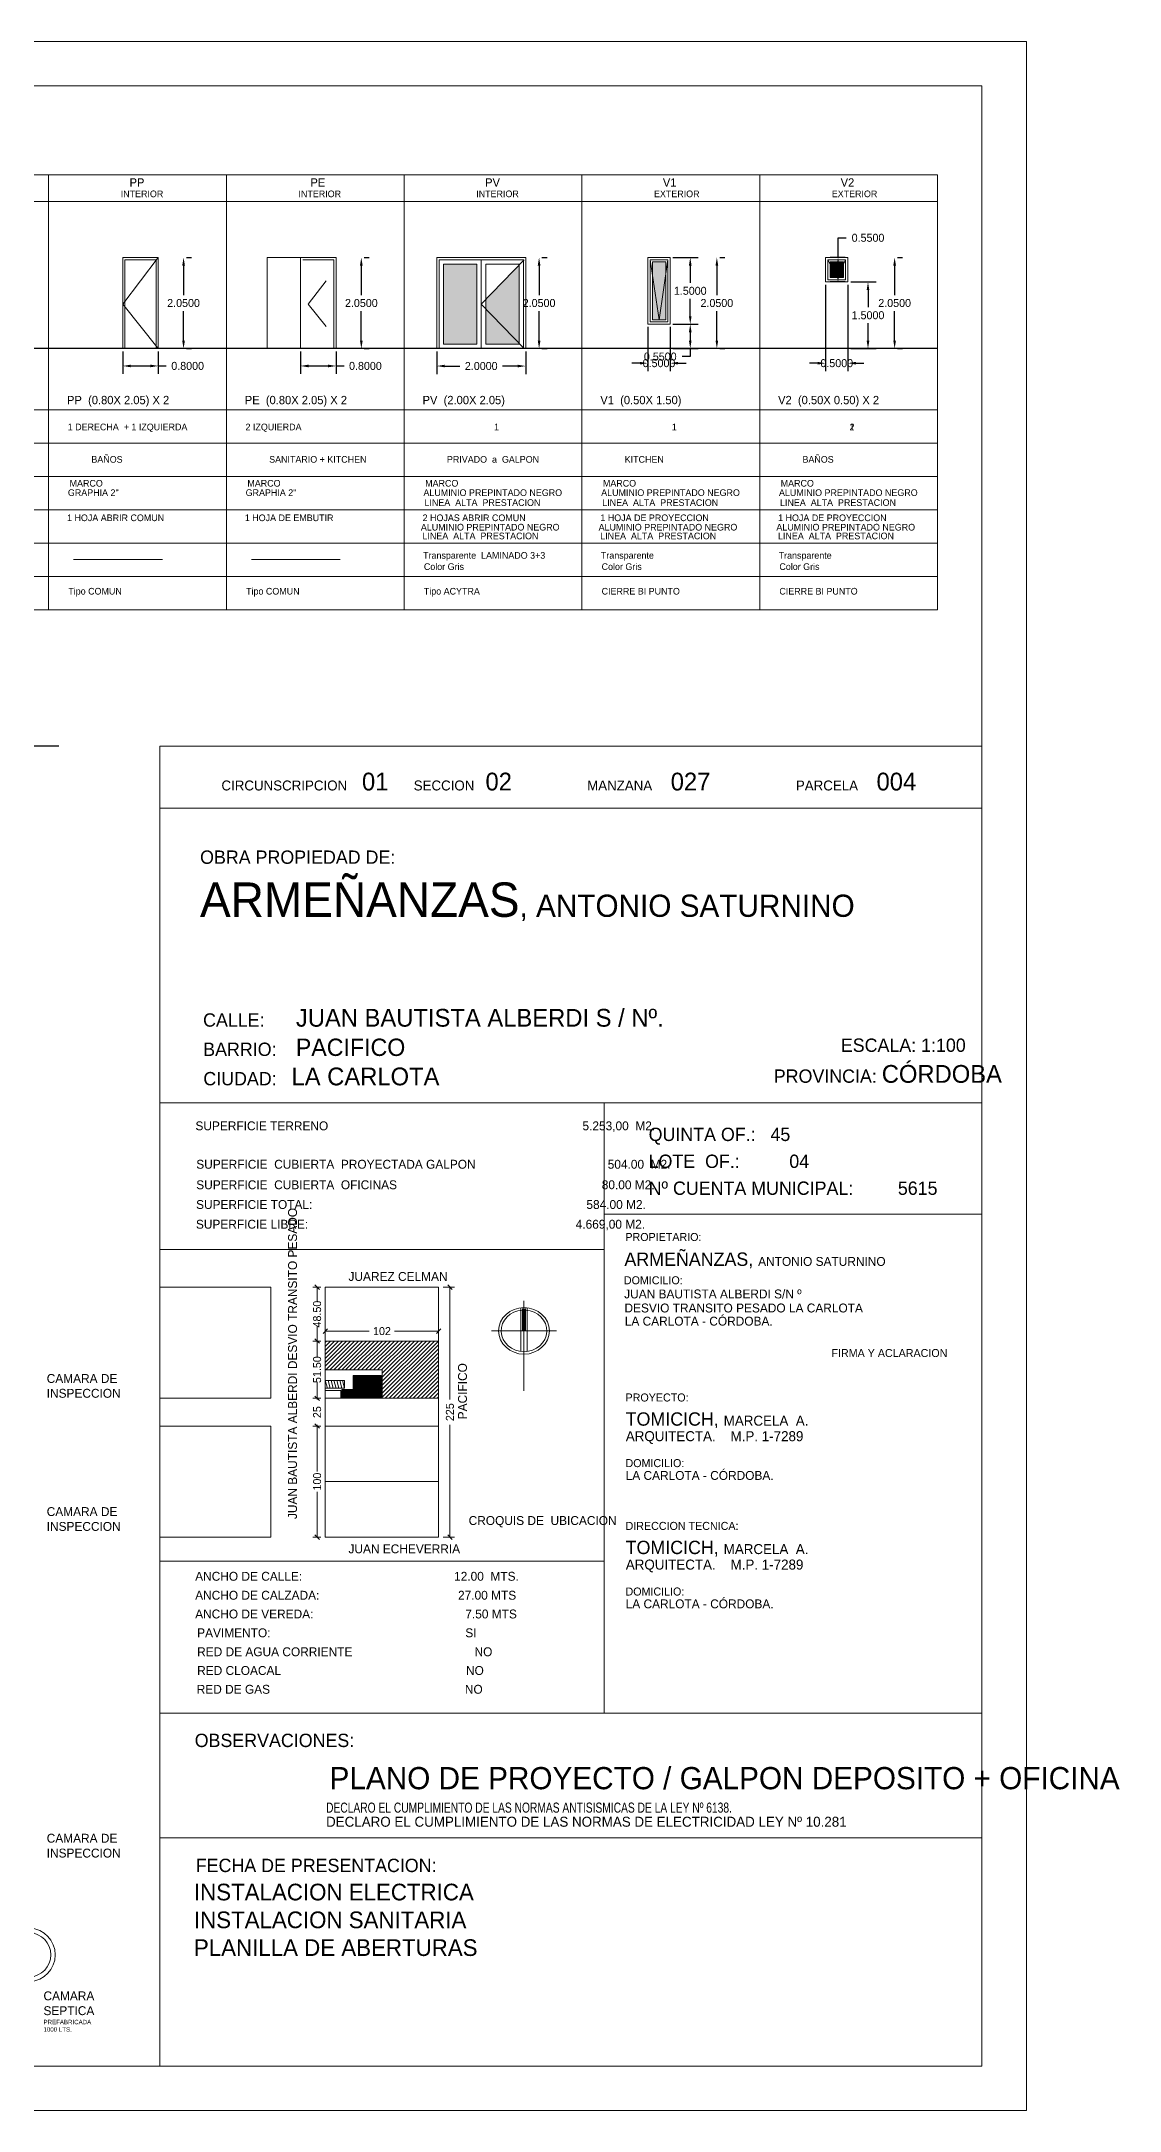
# Model space of a CAD drawing. Header units: millimetres. Extents: x 1972 to 5740, y 370 to 952.
# Drawn here: x 2741.53 to 2765.79, y 637.41 to 683.97 of the extents above; entities that cross this region are included whole.
import ezdxf

# ---------------------------------------------------------------- set-up
doc = ezdxf.new("R2010")
doc.units = ezdxf.units.MM
doc.header["$LTSCALE"] = 15
doc.linetypes.add('ACAD_ISO02W100', pattern=[15, 12, -3])
for name, color, linetype, lineweight in [('COTAS', 5, 'Continuous', 20), ('MUROS', 1, 'Continuous', 30), ('SOMBRAS', 95, 'Continuous', 18)]:
    doc.layers.add(name, color=color, linetype=linetype, lineweight=lineweight)
doc.dimstyles.get("Standard").update_dxf_attribs({"dimtxt": 0.18, "dimasz": 0.18, "dimexe": 0.18, "dimexo": 0.0625, "dimgap": 0.09, "dimtad": 0, "dimtih": 1, "dimtoh": 1, "dimdec": 4, "dimzin": 0, "dimdsep": 46, "dimtxsty": 'Standard', "dimcen": 0.09, "dimadec": 0, "dimazin": 0, "dimtfac": 1, "dimtdec": 4, "dimtofl": 0, "dimtmove": 0, "dimatfit": 3, "dimfxl": 1, "dimtolj": 1, "dimtzin": 0, "dimarcsym": 0})

# ---------------------------------------------------------------- blocks, each defined once
blk = doc.blocks.new('*D158')
at = {"layer": 'Defpoints', "color": 0, "linetype": 'Continuous', "transparency": 16777216}
for p in [(2750.428, 677.053), (2752.428, 677.053), (2752.428, 676.661)]:
    blk.add_point(p, dxfattribs=at)
at = {"layer": 'SOMBRAS', "color": 0, "linetype": 'Continuous', "lineweight": -2, "transparency": 16777216}
for p, q in [((2750.428, 676.99), (2750.428, 676.481)), ((2752.428, 676.99), (2752.428, 676.481)), ((2750.608, 676.661), (2750.948, 676.661)), ((2752.248, 676.661), (2751.908, 676.661))]:
    blk.add_line(p, q, dxfattribs=at)
at = {"layer": 'SOMBRAS', "color": 0, "linetype": 'Continuous', "transparency": 16777216}
for points in [[(2750.608, 676.691), (2750.608, 676.631), (2750.428, 676.661)], [(2752.248, 676.691), (2752.248, 676.631), (2752.428, 676.661)]]:
    blk.add_solid(points, dxfattribs=at)
at = {"layer": 'SOMBRAS', "color": 0, "linetype": 'Continuous', "transparency": 16777216, "insert": (2751.428, 676.661), "char_height": 0.18, "attachment_point": 5}
blk.add_mtext('\\A1;2.0000', dxfattribs=at)
blk = doc.blocks.new('*D115')
at = {"layer": 'Defpoints', "color": 0, "linetype": 'Continuous', "transparency": 16777216}
for p in [(2752.73, 679.103), (2752.73, 677.053), (2752.73, 677.053)]:
    blk.add_point(p, dxfattribs=at)
at = {"layer": 'SOMBRAS', "color": 0, "linetype": 'Continuous', "lineweight": -2, "transparency": 16777216}
for p, q in [((2752.73, 678.923), (2752.73, 678.258)), ((2752.793, 679.103), (2752.91, 679.103)), ((2752.73, 677.233), (2752.73, 677.898)), ((2752.793, 677.053), (2752.91, 677.053))]:
    blk.add_line(p, q, dxfattribs=at)
at = {"layer": 'SOMBRAS', "color": 0, "linetype": 'Continuous', "transparency": 16777216}
for points in [[(2752.7, 678.923), (2752.76, 678.923), (2752.73, 679.103)], [(2752.7, 677.233), (2752.76, 677.233), (2752.73, 677.053)]]:
    blk.add_solid(points, dxfattribs=at)
at = {"layer": 'SOMBRAS', "color": 0, "linetype": 'Continuous', "transparency": 16777216, "insert": (2752.73, 678.078), "char_height": 0.18, "attachment_point": 5}
blk.add_mtext('\\A1;2.0500', dxfattribs=at)
blk = doc.blocks.new('*D118')
at = {"layer": 'Defpoints', "color": 0, "linetype": 'Continuous', "transparency": 16777216}
for p in [(2743.362, 677.053), (2744.162, 677.053), (2744.162, 676.663)]:
    blk.add_point(p, dxfattribs=at)
at = {"layer": 'SOMBRAS', "color": 0, "linetype": 'Continuous', "lineweight": -2, "transparency": 16777216}
for p, q in [((2743.362, 676.99), (2743.362, 676.483)), ((2744.162, 676.99), (2744.162, 676.483)), ((2743.542, 676.663), (2743.982, 676.663)), ((2744.162, 676.663), (2744.342, 676.663))]:
    blk.add_line(p, q, dxfattribs=at)
at = {"layer": 'SOMBRAS', "color": 0, "linetype": 'Continuous', "transparency": 16777216}
for points in [[(2743.542, 676.693), (2743.542, 676.633), (2743.362, 676.663)], [(2743.982, 676.693), (2743.982, 676.633), (2744.162, 676.663)]]:
    blk.add_solid(points, dxfattribs=at)
at = {"layer": 'SOMBRAS', "color": 0, "linetype": 'Continuous', "transparency": 16777216, "insert": (2744.822, 676.663), "char_height": 0.18, "attachment_point": 5}
blk.add_mtext('\\A1;0.8000', dxfattribs=at)
blk = doc.blocks.new('*D119')
at = {"layer": 'Defpoints', "color": 0, "linetype": 'Continuous', "transparency": 16777216}
for p in [(2744.73, 679.103), (2744.73, 677.053), (2744.73, 677.053)]:
    blk.add_point(p, dxfattribs=at)
at = {"layer": 'SOMBRAS', "color": 0, "linetype": 'Continuous', "lineweight": -2, "transparency": 16777216}
for p, q in [((2744.73, 678.923), (2744.73, 678.258)), ((2744.793, 679.103), (2744.91, 679.103)), ((2744.73, 677.233), (2744.73, 677.898)), ((2744.793, 677.053), (2744.91, 677.053))]:
    blk.add_line(p, q, dxfattribs=at)
at = {"layer": 'SOMBRAS', "color": 0, "linetype": 'Continuous', "transparency": 16777216}
for points in [[(2744.7, 678.923), (2744.76, 678.923), (2744.73, 679.103)], [(2744.7, 677.233), (2744.76, 677.233), (2744.73, 677.053)]]:
    blk.add_solid(points, dxfattribs=at)
at = {"layer": 'SOMBRAS', "color": 0, "linetype": 'Continuous', "transparency": 16777216, "insert": (2744.73, 678.078), "char_height": 0.18, "attachment_point": 5}
blk.add_mtext('\\A1;2.0500', dxfattribs=at)
blk = doc.blocks.new('*D162')
at = {"layer": 'Defpoints', "color": 0, "linetype": 'Continuous', "transparency": 16777216}
for p in [(2747.362, 677.053), (2748.162, 677.053), (2748.162, 676.663)]:
    blk.add_point(p, dxfattribs=at)
at = {"layer": 'SOMBRAS', "color": 0, "linetype": 'Continuous', "lineweight": -2, "transparency": 16777216}
for p, q in [((2747.362, 676.99), (2747.362, 676.483)), ((2748.162, 676.99), (2748.162, 676.483)), ((2747.542, 676.663), (2747.982, 676.663)), ((2748.162, 676.663), (2748.342, 676.663))]:
    blk.add_line(p, q, dxfattribs=at)
at = {"layer": 'SOMBRAS', "color": 0, "linetype": 'Continuous', "transparency": 16777216}
for points in [[(2747.542, 676.693), (2747.542, 676.633), (2747.362, 676.663)], [(2747.982, 676.693), (2747.982, 676.633), (2748.162, 676.663)]]:
    blk.add_solid(points, dxfattribs=at)
at = {"layer": 'SOMBRAS', "color": 0, "linetype": 'Continuous', "transparency": 16777216, "insert": (2748.822, 676.663), "char_height": 0.18, "attachment_point": 5}
blk.add_mtext('\\A1;0.8000', dxfattribs=at)
blk = doc.blocks.new('*D163')
at = {"layer": 'Defpoints', "color": 0, "linetype": 'Continuous', "transparency": 16777216}
for p in [(2748.73, 679.103), (2748.73, 677.053), (2748.73, 677.053)]:
    blk.add_point(p, dxfattribs=at)
at = {"layer": 'SOMBRAS', "color": 0, "linetype": 'Continuous', "lineweight": -2, "transparency": 16777216}
for p, q in [((2748.73, 678.923), (2748.73, 678.258)), ((2748.793, 679.103), (2748.91, 679.103)), ((2748.73, 677.233), (2748.73, 677.898)), ((2748.793, 677.053), (2748.91, 677.053))]:
    blk.add_line(p, q, dxfattribs=at)
at = {"layer": 'SOMBRAS', "color": 0, "linetype": 'Continuous', "transparency": 16777216}
for points in [[(2748.7, 678.923), (2748.76, 678.923), (2748.73, 679.103)], [(2748.7, 677.233), (2748.76, 677.233), (2748.73, 677.053)]]:
    blk.add_solid(points, dxfattribs=at)
at = {"layer": 'SOMBRAS', "color": 0, "linetype": 'Continuous', "transparency": 16777216, "insert": (2748.73, 678.078), "char_height": 0.18, "attachment_point": 5}
blk.add_mtext('\\A1;2.0500', dxfattribs=at)
blk = doc.blocks.new('*D164')
at = {"layer": 'Defpoints', "color": 0, "linetype": 'Continuous', "transparency": 16777216}
for p in [(2755.178, 677.603), (2755.678, 677.603), (2755.678, 676.725)]:
    blk.add_point(p, dxfattribs=at)
at = {"layer": 'SOMBRAS', "color": 0, "linetype": 'Continuous', "lineweight": -2, "transparency": 16777216}
for p, q in [((2755.178, 677.54), (2755.178, 676.545)), ((2755.678, 677.54), (2755.678, 676.545)), ((2754.998, 676.725), (2754.818, 676.725)), ((2755.858, 676.725), (2756.038, 676.725))]:
    blk.add_line(p, q, dxfattribs=at)
at = {"layer": 'SOMBRAS', "color": 0, "linetype": 'Continuous', "transparency": 16777216}
for points in [[(2754.998, 676.755), (2754.998, 676.695), (2755.178, 676.725)], [(2755.858, 676.755), (2755.858, 676.695), (2755.678, 676.725)]]:
    blk.add_solid(points, dxfattribs=at)
at = {"layer": 'SOMBRAS', "color": 0, "linetype": 'Continuous', "transparency": 16777216, "insert": (2755.428, 676.725), "char_height": 0.18, "attachment_point": 5}
blk.add_mtext('\\A1;0.5000', dxfattribs=at)
blk = doc.blocks.new('*D165')
at = {"layer": 'Defpoints', "color": 0, "linetype": 'Continuous', "transparency": 16777216}
for p in [(2756.73, 679.103), (2756.73, 677.053), (2756.73, 677.053)]:
    blk.add_point(p, dxfattribs=at)
at = {"layer": 'SOMBRAS', "color": 0, "linetype": 'Continuous', "lineweight": -2, "transparency": 16777216}
for p, q in [((2756.73, 678.923), (2756.73, 678.258)), ((2756.793, 679.103), (2756.91, 679.103)), ((2756.73, 677.233), (2756.73, 677.898)), ((2756.793, 677.053), (2756.91, 677.053))]:
    blk.add_line(p, q, dxfattribs=at)
at = {"layer": 'SOMBRAS', "color": 0, "linetype": 'Continuous', "transparency": 16777216}
for points in [[(2756.7, 678.923), (2756.76, 678.923), (2756.73, 679.103)], [(2756.7, 677.233), (2756.76, 677.233), (2756.73, 677.053)]]:
    blk.add_solid(points, dxfattribs=at)
at = {"layer": 'SOMBRAS', "color": 0, "linetype": 'Continuous', "transparency": 16777216, "insert": (2756.73, 678.078), "char_height": 0.18, "attachment_point": 5}
blk.add_mtext('\\A1;2.0500', dxfattribs=at)
blk = doc.blocks.new('*D166')
at = {"layer": 'Defpoints', "color": 0, "linetype": 'Continuous', "transparency": 16777216}
for p in [(2755.678, 679.103), (2755.678, 677.603), (2756.131, 677.603)]:
    blk.add_point(p, dxfattribs=at)
at = {"layer": 'SOMBRAS', "color": 0, "linetype": 'Continuous', "lineweight": -2, "transparency": 16777216}
for p, q in [((2755.741, 679.103), (2756.311, 679.103)), ((2756.131, 678.923), (2756.131, 678.533)), ((2756.131, 677.783), (2756.131, 678.173)), ((2755.741, 677.603), (2756.311, 677.603))]:
    blk.add_line(p, q, dxfattribs=at)
at = {"layer": 'SOMBRAS', "color": 0, "linetype": 'Continuous', "transparency": 16777216}
for points in [[(2756.101, 678.923), (2756.161, 678.923), (2756.131, 679.103)], [(2756.101, 677.783), (2756.161, 677.783), (2756.131, 677.603)]]:
    blk.add_solid(points, dxfattribs=at)
at = {"layer": 'SOMBRAS', "color": 0, "linetype": 'Continuous', "transparency": 16777216, "insert": (2756.131, 678.353), "char_height": 0.18, "attachment_point": 5}
blk.add_mtext('\\A1;1.5000', dxfattribs=at)
blk = doc.blocks.new('*D167')
at = {"layer": 'Defpoints', "color": 0, "linetype": 'Continuous', "transparency": 16777216}
for p in [(2755.678, 677.603), (2755.678, 677.053), (2756.131, 677.053)]:
    blk.add_point(p, dxfattribs=at)
at = {"layer": 'SOMBRAS', "color": 0, "linetype": 'Continuous', "lineweight": -2, "transparency": 16777216}
for p, q in [((2755.741, 677.603), (2756.311, 677.603)), ((2756.131, 677.423), (2756.131, 677.233)), ((2755.741, 677.053), (2756.311, 677.053)), ((2756.131, 677.053), (2756.131, 676.873)), ((2756.131, 676.873), (2755.951, 676.873))]:
    blk.add_line(p, q, dxfattribs=at)
at = {"layer": 'SOMBRAS', "color": 0, "linetype": 'Continuous', "transparency": 16777216}
for points in [[(2756.101, 677.423), (2756.161, 677.423), (2756.131, 677.603)], [(2756.101, 677.233), (2756.161, 677.233), (2756.131, 677.053)]]:
    blk.add_solid(points, dxfattribs=at)
at = {"layer": 'SOMBRAS', "color": 0, "linetype": 'Continuous', "transparency": 16777216, "insert": (2755.456, 676.873), "char_height": 0.18, "attachment_point": 5}
blk.add_mtext('\\A1;0.5500', dxfattribs=at)
blk = doc.blocks.new('*D168')
at = {"layer": 'Defpoints', "color": 0, "linetype": 'Continuous', "transparency": 16777216}
for p in [(2759.178, 678.553), (2759.678, 678.553), (2759.678, 676.725)]:
    blk.add_point(p, dxfattribs=at)
at = {"layer": 'SOMBRAS', "color": 0, "linetype": 'Continuous', "lineweight": -2, "transparency": 16777216}
for p, q in [((2759.178, 678.49), (2759.178, 676.545)), ((2759.678, 678.49), (2759.678, 676.545)), ((2758.998, 676.725), (2758.818, 676.725)), ((2759.858, 676.725), (2760.038, 676.725))]:
    blk.add_line(p, q, dxfattribs=at)
at = {"layer": 'SOMBRAS', "color": 0, "linetype": 'Continuous', "transparency": 16777216}
for points in [[(2758.998, 676.755), (2758.998, 676.695), (2759.178, 676.725)], [(2759.858, 676.755), (2759.858, 676.695), (2759.678, 676.725)]]:
    blk.add_solid(points, dxfattribs=at)
at = {"layer": 'SOMBRAS', "color": 0, "linetype": 'Continuous', "transparency": 16777216, "insert": (2759.428, 676.725), "char_height": 0.18, "attachment_point": 5}
blk.add_mtext('\\A1;0.5000', dxfattribs=at)
blk = doc.blocks.new('*D169')
at = {"layer": 'Defpoints', "color": 0, "linetype": 'Continuous', "transparency": 16777216}
for p in [(2760.73, 679.103), (2760.73, 677.053), (2760.73, 677.053)]:
    blk.add_point(p, dxfattribs=at)
at = {"layer": 'SOMBRAS', "color": 0, "linetype": 'Continuous', "lineweight": -2, "transparency": 16777216}
for p, q in [((2760.73, 678.923), (2760.73, 678.258)), ((2760.793, 679.103), (2760.91, 679.103)), ((2760.73, 677.233), (2760.73, 677.898)), ((2760.793, 677.053), (2760.91, 677.053))]:
    blk.add_line(p, q, dxfattribs=at)
at = {"layer": 'SOMBRAS', "color": 0, "linetype": 'Continuous', "transparency": 16777216}
for points in [[(2760.7, 678.923), (2760.76, 678.923), (2760.73, 679.103)], [(2760.7, 677.233), (2760.76, 677.233), (2760.73, 677.053)]]:
    blk.add_solid(points, dxfattribs=at)
at = {"layer": 'SOMBRAS', "color": 0, "linetype": 'Continuous', "transparency": 16777216, "insert": (2760.73, 678.078), "char_height": 0.18, "attachment_point": 5}
blk.add_mtext('\\A1;2.0500', dxfattribs=at)
blk = doc.blocks.new('*D170')
at = {"layer": 'Defpoints', "color": 0, "linetype": 'Continuous', "transparency": 16777216}
for p in [(2759.678, 679.103), (2759.456, 678.553), (2759.678, 678.553)]:
    blk.add_point(p, dxfattribs=at)
at = {"layer": 'SOMBRAS', "color": 0, "linetype": 'Continuous', "lineweight": -2, "transparency": 16777216}
for p, q in [((2759.456, 679.103), (2759.456, 679.546)), ((2759.456, 679.546), (2759.636, 679.546)), ((2759.616, 679.103), (2759.276, 679.103)), ((2759.456, 678.733), (2759.456, 678.923)), ((2759.616, 678.553), (2759.276, 678.553))]:
    blk.add_line(p, q, dxfattribs=at)
at = {"layer": 'SOMBRAS', "color": 0, "linetype": 'Continuous', "transparency": 16777216}
for points in [[(2759.426, 678.923), (2759.486, 678.923), (2759.456, 679.103)], [(2759.426, 678.733), (2759.486, 678.733), (2759.456, 678.553)]]:
    blk.add_solid(points, dxfattribs=at)
at = {"layer": 'SOMBRAS', "color": 0, "linetype": 'Continuous', "transparency": 16777216, "insert": (2760.131, 679.546), "char_height": 0.18, "attachment_point": 5}
blk.add_mtext('\\A1;0.5500', dxfattribs=at)
blk = doc.blocks.new('*D171')
at = {"layer": 'Defpoints', "color": 0, "linetype": 'Continuous', "transparency": 16777216}
for p in [(2759.678, 678.553), (2759.678, 677.053), (2760.131, 677.053)]:
    blk.add_point(p, dxfattribs=at)
at = {"layer": 'SOMBRAS', "color": 0, "linetype": 'Continuous', "lineweight": -2, "transparency": 16777216}
for p, q in [((2759.741, 678.553), (2760.311, 678.553)), ((2760.131, 678.373), (2760.131, 677.983)), ((2760.131, 677.233), (2760.131, 677.623)), ((2759.741, 677.053), (2760.311, 677.053))]:
    blk.add_line(p, q, dxfattribs=at)
at = {"layer": 'SOMBRAS', "color": 0, "linetype": 'Continuous', "transparency": 16777216}
for points in [[(2760.101, 678.373), (2760.161, 678.373), (2760.131, 678.553)], [(2760.101, 677.233), (2760.161, 677.233), (2760.131, 677.053)]]:
    blk.add_solid(points, dxfattribs=at)
at = {"layer": 'SOMBRAS', "color": 0, "linetype": 'Continuous', "transparency": 16777216, "insert": (2760.131, 677.803), "char_height": 0.18, "attachment_point": 5}
blk.add_mtext('\\A1;1.5000', dxfattribs=at)
blk = doc.blocks.new('NORTE3')
for p, q in [((-0.111, 0.904), (-0.111, -0.807)), ((-0.058, 0.872), (-0.058, 0)), ((0, 1.174), (0, -2.344)), ((0.058, 0.872), (0.058, 0)), ((0.111, 0.904), (0.111, -0.807)), ((-1.166, 0), (1.166, 0))]:
    blk.add_line(p, q)
at = {"const_width": 0.0778}
blk.add_lwpolyline([(-0.911, 0, 1), (0.911, 0, 1)], format="xyb", close=True, dxfattribs=at)
blk.add_arc((0, 0), 0.815, 94.06081, 85.93919)
blk.add_solid([(-0.058, 0), (0.058, 0), (-0.058, 0.872), (0.058, 0.872)])
blk = doc.blocks.new('_OBLIQUE')
at = {"color": 0, "linetype": 'ByBlock', "ltscale": 0.05}
blk.add_line((-0.5, -0.5), (0.5, 0.5), dxfattribs=at)

msp = doc.modelspace()

# ---------------------------------------------------------------- hatches: boundary and pattern name
at = {"layer": 'SOMBRAS', "linetype": 'Continuous', "ltscale": 0.001}
h = msp.add_hatch(color=256, dxfattribs=at)
h.set_gradient(color1=(122, 128, 133), one_color=1, tint=1, name='HEMISPHERICAL')
h.paths.add_polyline_path([(2751.328, 678.95273), (2750.578, 678.95273), (2750.578, 677.15273), (2751.328, 677.15273)])
h.paths.add_polyline_path([(2751.528, 677.94906), (2751.528, 677.15273), (2752.278, 677.15273), (2752.278, 677.1716)])
h.paths.add_polyline_path([(2752.278, 678.93378), (2751.528, 678.15638), (2751.528, 677.94906), (2752.278, 677.1716)])
h = msp.add_hatch(color=256, dxfattribs=at)
h.set_gradient(color1=(122, 128, 133), one_color=1, tint=1, name='HEMISPHERICAL')
h.paths.add_polyline_path([(2755.428, 677.70273), (2755.578, 678.71523), (2755.578, 679.00273), (2755.428, 679.00273), (2755.278, 679.00273), (2755.278, 678.71523)])
h.paths.add_polyline_path([(2755.278, 678.71523), (2755.278, 677.70273), (2755.428, 677.70273)])
h.paths.add_polyline_path([(2755.428, 677.70273), (2755.578, 677.70273), (2755.578, 678.71523)])
h = msp.add_hatch(color=256, dxfattribs=at)
h.set_gradient(color1=(122, 128, 133), one_color=1, tint=1, name='HEMISPHERICAL')
h.paths.add_polyline_path([(2759.428, 678.65273), (2759.578, 678.95273), (2759.578, 679.00273), (2759.428, 679.00273), (2759.278, 679.00273), (2759.278, 678.95273)])
h.paths.add_polyline_path([(2759.278, 678.95273), (2759.278, 678.65273), (2759.428, 678.65273)])
h.paths.add_polyline_path([(2759.428, 678.65273), (2759.578, 678.65273), (2759.578, 678.95273)])
h = msp.add_hatch(dxfattribs=at)
h.set_pattern_fill('LINE', color=256, scale=0.02, angle=45, style=0)
h.set_pattern_definition([(45, (2747.919595, 653.43828), (-0.0449013, 0.0449013), [])])
h.paths.add_polyline_path([(2750.46959, 654.72578), (2747.91959, 654.72578), (2747.91959, 654.07578), (2749.19959, 654.07578), (2749.19959, 653.43828), (2750.46959, 653.43828)])
h = msp.add_hatch(dxfattribs=at)
h.set_pattern_fill('LINE', color=256, scale=0.0025, angle=-90, style=0)
h.set_pattern_definition([(270, (2748.297095, 653.635781), (0.0079375, 0), [])])
h.paths.add_polyline_path([(2748.29709, 653.63578), (2748.29709, 653.45078), (2748.54459, 653.45078), (2748.54459, 653.63578)])
h = msp.add_hatch(dxfattribs=at)
h.set_pattern_fill('LINE,_O', color=256, scale=0.0025, angle=-90)
h.set_pattern_definition([(270, (2748.547095, 653.950781), (0.0079375, 0), [])])
edge = h.paths.add_edge_path()
edge.add_arc((2748.60959, 653.70078), 0.0075, 270, 630)
edge = h.paths.add_edge_path()
edge.add_arc((2748.60959, 653.70078), 0.00875, 270, 630)
edge = h.paths.add_edge_path()
edge.add_arc((2749.10959, 653.70078), 0.00875, 16.60155, 163.39845)
edge.add_line((2749.10121, 653.70328), (2748.86798, 653.70328))
edge.add_arc((2748.85959, 653.70078), 0.00875, 16.60155, 163.39845)
edge.add_line((2748.85121, 653.70328), (2748.61667, 653.70328))
edge.add_arc((2748.60959, 653.70078), 0.0075, 19.471221, 160.528779)
edge.add_line((2748.60252, 653.70328), (2748.54709, 653.70328))
edge.add_line((2748.54709, 653.70328), (2748.54709, 653.95078))
edge.add_line((2748.54709, 653.95078), (2749.16959, 653.95078))
edge.add_line((2749.16959, 653.95078), (2749.16959, 653.70328))
edge.add_line((2749.16959, 653.70328), (2749.11798, 653.70328))
edge = h.paths.add_edge_path()
edge.add_arc((2749.10959, 653.70078), 0.00875, 196.60155, 343.39845)
edge.add_line((2749.11798, 653.69828), (2749.16959, 653.69828))
edge.add_line((2749.16959, 653.69828), (2749.16959, 653.45078))
edge.add_line((2749.16959, 653.45078), (2748.54709, 653.45078))
edge.add_line((2748.54709, 653.45078), (2748.54709, 653.69828))
edge.add_line((2748.54709, 653.69828), (2748.60252, 653.69828))
edge.add_arc((2748.60959, 653.70078), 0.0075, 199.471221, 340.528779)
edge.add_line((2748.61667, 653.69828), (2748.85121, 653.69828))
edge.add_arc((2748.85959, 653.70078), 0.00875, 196.60155, 343.39845)
edge.add_line((2748.86798, 653.69828), (2749.10121, 653.69828))

# ---------------------------------------------------------------- linework, layer by layer
at = {"layer": 'COTAS'}
for p, q in [((2687.46113, 683.96523), (2763.69459, 683.96523)), ((2763.69459, 683.96523), (2763.69459, 637.41181)), ((2688.46113, 682.96523), (2762.69459, 682.96523)), ((2762.69459, 682.96523), (2762.69459, 638.41181)), ((2744.19459, 638.41181), (2744.19459, 668.11181)), ((2744.19459, 668.11181), (2762.69459, 668.11181)), ((2762.69459, 668.11181), (2762.69459, 638.41181)), ((2763.69459, 667.31181), (2763.69459, 637.41181)), ((2744.19459, 666.71181), (2762.69459, 666.71181)), ((2744.19459, 660.08181), (2762.69459, 660.08181)), ((2754.19459, 646.35127), (2754.19459, 660.08181)), ((2754.19459, 657.58181), (2762.69459, 657.58181)), ((2744.19459, 656.78181), (2754.19459, 656.78181)), ((2744.19459, 649.77235), (2754.19459, 649.77235)), ((2744.19459, 646.35127), (2762.69459, 646.35127)), ((2744.19459, 643.55127), (2762.69459, 643.55127)), ((2688.46113, 638.41181), (2762.69459, 638.41181)), ((2762.69459, 638.41181), (2744.19459, 638.41181))]:
    msp.add_line(p, q, dxfattribs=at)
for points in [[(2683.46113, 641.9976), (2688.04692, 637.41181), (2763.69459, 637.41181)], [(2763.69459, 637.41181), (2763.69459, 638.41181)]]:
    msp.add_lwpolyline(points, dxfattribs=at)
at = {"layer": 'MUROS', "linetype": 'Continuous', "ltscale": 0.01}
msp.add_line((2761.69459, 677.05273), (2719.69459, 677.05273), dxfattribs=at)
at = {"layer": 'MUROS', "linetype": 'Continuous', "ltscale": 0.001}
msp.add_lwpolyline([(2741.92324, 668.11181), (2740.42324, 668.11181)], dxfattribs=at)
at = {"layer": 'SOMBRAS', "linetype": 'Continuous', "ltscale": 0.01}
for p, q in [((2717.81959, 680.96523), (2761.69459, 680.96523)), ((2741.69459, 680.96523), (2741.69459, 671.17773)), ((2741.69459, 680.96523), (2741.69459, 671.17773)), ((2741.69459, 680.96523), (2741.69459, 671.17773)), ((2745.69459, 680.96523), (2745.69459, 671.17773)), ((2745.69459, 680.96523), (2745.69459, 671.17773)), ((2745.69459, 680.96523), (2745.69459, 671.17773)), ((2749.69459, 680.96523), (2749.69459, 671.17773)), ((2749.69459, 680.96523), (2749.69459, 671.17773)), ((2749.69459, 680.96523), (2749.69459, 671.17773)), ((2753.69459, 680.96523), (2753.69459, 671.17773)), ((2753.69459, 680.96523), (2753.69459, 671.17773)), ((2753.69459, 680.96523), (2753.69459, 671.17773)), ((2757.69459, 680.96523), (2757.69459, 671.17773)), ((2761.69459, 680.96523), (2761.69459, 671.17773)), ((2761.69459, 680.96523), (2761.69459, 671.17773)), ((2717.81959, 680.36523), (2761.69459, 680.36523)), ((2717.81959, 675.67773), (2761.69459, 675.67773)), ((2717.81959, 674.92773), (2761.69459, 674.92773)), ((2717.81959, 674.17773), (2761.69459, 674.17773)), ((2717.81959, 674.17773), (2761.69459, 674.17773)), ((2717.81959, 673.42773), (2761.69459, 673.42773)), ((2717.81959, 672.67773), (2761.69459, 672.67773)), ((2717.81959, 671.92773), (2761.69459, 671.92773)), ((2717.81959, 671.17773), (2761.69459, 671.17773)), ((2717.81959, 671.17773), (2761.69459, 671.17773))]:
    msp.add_line(p, q, dxfattribs=at)
at = {"layer": 'SOMBRAS', "linetype": 'Continuous', "ltscale": 0.001}
for p, q in [((2747.81959, 655.93828), (2747.63549, 655.93828)), ((2747.73549, 655.93828), (2747.73549, 655.59929)), ((2750.56959, 655.93828), (2750.82361, 655.93828)), ((2750.72361, 655.93828), (2750.72361, 653.41144)), ((2747.73549, 654.72578), (2747.73549, 655.06477)), ((2747.91959, 654.82578), (2747.91959, 655.0485)), ((2750.46959, 654.82578), (2750.46959, 655.0485)), ((2747.81959, 654.72578), (2747.63549, 654.72578)), ((2747.81959, 654.72578), (2747.63549, 654.72578)), ((2747.73549, 654.72578), (2747.73549, 654.36545)), ((2747.91959, 654.9485), (2748.9094, 654.9485)), ((2750.46959, 654.9485), (2749.47978, 654.9485)), ((2747.91959, 654.07578), (2749.19959, 654.07578)), ((2747.73549, 653.43828), (2747.73549, 653.79861)), ((2748.54459, 653.45078), (2748.54459, 653.95078)), ((2748.54459, 653.95078), (2749.17459, 653.95078)), ((2748.85959, 653.88828), (2748.82424, 653.85293)), ((2748.85959, 653.88828), (2748.89495, 653.85293)), ((2749.16959, 653.95078), (2749.16959, 653.45078)), ((2747.81959, 653.43828), (2747.63549, 653.43828)), ((2747.81959, 653.43828), (2747.63549, 653.43828)), ((2747.73549, 653.43828), (2747.73549, 653.53828)), ((2747.73549, 653.43828), (2747.73549, 653.41115)), ((2748.41868, 653.49963), (2748.40101, 653.51731)), ((2748.41868, 653.49963), (2748.43636, 653.51731)), ((2748.85959, 653.51328), (2748.82424, 653.54864)), ((2748.85959, 653.51328), (2748.89495, 653.54864)), ((2747.81959, 652.81328), (2747.63549, 652.81328)), ((2747.81959, 652.81328), (2747.63549, 652.81328)), ((2747.73549, 652.81328), (2747.73549, 652.84041)), ((2747.73549, 652.81328), (2747.73549, 652.71328)), ((2747.73549, 652.81328), (2747.73549, 651.79209)), ((2750.72361, 650.31328), (2750.72361, 652.84012)), ((2747.73549, 650.31328), (2747.73549, 651.33447)), ((2747.81959, 650.31328), (2747.63549, 650.31328)), ((2750.56959, 650.31328), (2750.82361, 650.31328))]:
    msp.add_line(p, q, dxfattribs=at)
at = {"layer": 'SOMBRAS', "linetype": 'ACAD_ISO02W100', "ltscale": 20}
for points in [[(2744.16172, 679.10273), (2743.36172, 678.05273), (2744.16172, 677.05273)], [(2746.61172, 677.05273), (2746.61172, 679.10273), (2747.41172, 679.10273), (2747.41172, 679.10273)], [(2752.39275, 679.05273), (2751.428, 678.05273), (2752.39268, 677.05273)], [(2755.228, 679.05273), (2755.428, 677.70273), (2755.628, 679.05273)], [(2759.228, 679.05273), (2759.428, 678.65273), (2759.628, 679.05273)], [(2747.93594, 678.57773), (2747.53594, 678.05273), (2747.93594, 677.55273)]]:
    msp.add_lwpolyline(points, dxfattribs=at)
at = {"layer": 'SOMBRAS', "linetype": 'Continuous'}
for points in [[(2743.36172, 677.05273), (2743.36172, 679.10273), (2744.16172, 679.10273), (2744.16172, 677.05273)], [(2743.41172, 677.05273), (2743.41172, 679.05273), (2744.11172, 679.05273), (2744.11172, 677.05273)], [(2747.36172, 677.05273), (2747.36172, 679.10273), (2748.16172, 679.10273), (2748.16172, 677.05273)], [(2747.41172, 679.05273), (2747.41172, 679.05273), (2748.11172, 679.05273), (2748.11172, 677.05273)]]:
    msp.add_lwpolyline(points, dxfattribs=at)
for points in [[(2751.428, 677.05273), (2750.428, 677.05273), (2750.428, 679.10273), (2752.428, 679.10273), (2752.428, 677.05273)], [(2751.428, 677.05273), (2750.478, 677.05273), (2750.478, 679.05273), (2752.378, 679.05273), (2752.378, 677.05273)], [(2750.478, 679.05273), (2751.428, 679.05273), (2751.428, 677.05273), (2750.478, 677.05273)], [(2750.578, 678.95273), (2751.328, 678.95273), (2751.328, 677.15273), (2750.578, 677.15273)], [(2752.378, 679.05273), (2751.428, 679.05273), (2751.428, 677.05273), (2752.378, 677.05273)], [(2752.278, 678.95273), (2751.528, 678.95273), (2751.528, 677.15273), (2752.278, 677.15273)]]:
    msp.add_lwpolyline(points, close=True, dxfattribs=at)
at = {"layer": 'SOMBRAS', "linetype": 'Continuous', "ltscale": 0.001}
for points in [[(2755.428, 679.10273), (2755.178, 679.10273), (2755.178, 677.60273), (2755.678, 677.60273), (2755.678, 679.10273)], [(2755.428, 679.05273), (2755.228, 679.05273), (2755.228, 677.65273), (2755.628, 677.65273), (2755.628, 679.05273)], [(2755.428, 679.00273), (2755.278, 679.00273), (2755.278, 677.70273), (2755.578, 677.70273), (2755.578, 679.00273)], [(2759.428, 679.10273), (2759.178, 679.10273), (2759.178, 678.55273), (2759.678, 678.55273), (2759.678, 679.10273)], [(2759.428, 679.05273), (2759.228, 679.05273), (2759.228, 678.60273), (2759.628, 678.60273), (2759.628, 679.05273)], [(2759.428, 679.00273), (2759.278, 679.00273), (2759.278, 678.65273), (2759.578, 678.65273), (2759.578, 679.00273)], [(2747.91959, 655.93828), (2750.46959, 655.93828), (2750.46959, 654.72578), (2747.91959, 654.72578)], [(2750.46959, 653.43828), (2750.46959, 652.81328), (2747.91959, 652.81328), (2747.91959, 653.43828)], [(2750.46959, 652.81328), (2750.46959, 651.56328), (2747.91959, 651.56328), (2747.91959, 652.81328)], [(2750.46959, 651.56328), (2750.46959, 650.31328), (2747.91959, 650.31328), (2747.91959, 651.56328)]]:
    msp.add_lwpolyline(points, close=True, dxfattribs=at)
at = {"layer": 'SOMBRAS', "linetype": 'Continuous', "ltscale": 0.01}
for points in [[(2742.25703, 672.31229), (2744.25703, 672.31229)], [(2746.25703, 672.31229), (2748.25703, 672.31229)]]:
    msp.add_lwpolyline(points, dxfattribs=at)
at = {"layer": 'SOMBRAS', "linetype": 'Continuous', "ltscale": 0.001}
for points in [[(2746.69459, 655.93828), (2744.19459, 655.93828)], [(2746.69459, 655.93828), (2746.69459, 653.43828), (2744.19459, 653.43828)], [(2750.46959, 654.72578), (2750.46959, 653.43828), (2747.91959, 653.43828), (2747.91959, 654.72578)], [(2749.19959, 654.07578), (2749.19959, 653.43828)], [(2748.35471, 653.66328), (2748.35471, 653.83828), (2747.91959, 653.83828)], [(2747.91959, 653.83828), (2747.96649, 653.66328)], [(2748.35471, 653.66328), (2747.91959, 653.66328)], [(2748.26959, 653.61328), (2747.91959, 653.61328)], [(2747.9843, 653.83828), (2748.03119, 653.66328)], [(2748.049, 653.83828), (2748.0959, 653.66328)], [(2748.11371, 653.83828), (2748.16003, 653.6654)], [(2748.11371, 653.83828), (2748.1606, 653.66328)], [(2748.17841, 653.83828), (2748.2253, 653.66328)], [(2748.24312, 653.83828), (2748.29001, 653.66328)], [(2748.26959, 653.61328), (2748.26959, 653.43828)], [(2748.29459, 653.45078), (2748.29459, 653.45078), (2748.29459, 653.63828), (2748.54459, 653.63828)], [(2748.29709, 653.45078), (2748.29709, 653.63578), (2748.54459, 653.63578)], [(2748.30782, 653.83828), (2748.35471, 653.66328)], [(2748.54709, 653.95078), (2748.54709, 653.45078)], [(2748.60252, 653.70328), (2748.54709, 653.70328)], [(2748.60209, 653.70078), (2748.54709, 653.70078)], [(2748.60252, 653.69828), (2748.54709, 653.69828)], [(2748.85121, 653.70328), (2748.61667, 653.70328)], [(2748.85121, 653.69828), (2748.61667, 653.69828)], [(2748.85084, 653.70078), (2748.61709, 653.70078)], [(2749.10121, 653.70328), (2748.86798, 653.70328)], [(2749.10121, 653.69828), (2748.86798, 653.69828)], [(2749.10084, 653.70078), (2748.86834, 653.70078)], [(2749.16959, 653.70328), (2749.11798, 653.70328)], [(2749.16959, 653.69828), (2749.11798, 653.69828)], [(2749.16959, 653.70078), (2749.11834, 653.70078)], [(2749.17459, 653.95078), (2749.17459, 653.45078)], [(2748.29459, 653.45078), (2748.54459, 653.45078)], [(2749.17459, 653.45078), (2748.54459, 653.45078)], [(2746.69459, 652.81328), (2744.19459, 652.81328)], [(2746.69459, 652.81328), (2746.69459, 650.31328), (2744.19459, 650.31328)]]:
    msp.add_lwpolyline(points, dxfattribs=at)
for centre, radius in [((2748.60959, 653.70078), 0.0075), ((2748.60959, 653.70078), 0.005), ((2748.85959, 653.70078), 0.00875), ((2748.85959, 653.70078), 0.005), ((2749.10959, 653.70078), 0.00875), ((2749.10959, 653.70078), 0.005)]:
    msp.add_circle(centre, radius, dxfattribs=at)
at = {"layer": 'SOMBRAS'}
for radius, start, end in [(0.6, 184.777873, 175.222127), (0.5, 185.736301, 174.263699)]:
    msp.add_arc((2741.24302, 640.91618), radius, start, end, dxfattribs=at)

# ---------------------------------------------------------------- block references
at = {"layer": 'SOMBRAS', "linetype": 'Continuous', "ltscale": 0.001}
for p, xscale, yscale, zscale, rotation in [((2747.73549, 655.93828), 0.0999999999999944, 0.0999999999999944, 0.0999999999999944, 90), ((2750.72361, 655.93828), 0.0999999999999944, 0.0999999999999944, 0.0999999999999944, 90), ((2747.73549, 654.72578), 0.0999999999999944, 0.0999999999999944, 0.0999999999999944, 90), ((2747.73549, 654.72578), 0.0999999999999943, 0.0999999999999943, 0.0999999999999943, 270), ((2747.91959, 654.9485), 0.1, 0.1, 0.1, 180), ((2747.73549, 653.43828), 0.0999999999999943, 0.0999999999999943, 0.0999999999999943, 270), ((2747.73549, 653.43828), 0.0999999999999943, 0.0999999999999943, 0.0999999999999943, 270), ((2747.73549, 652.81328), 0.0999999999999944, 0.0999999999999944, 0.0999999999999944, 90), ((2747.73549, 652.81328), 0.0999999999999944, 0.0999999999999944, 0.0999999999999944, 90), ((2747.73549, 650.31328), 0.0999999999999943, 0.0999999999999943, 0.0999999999999943, 270), ((2750.72361, 650.31328), 0.0999999999999943, 0.0999999999999943, 0.0999999999999943, 270)]:
    msp.add_blockref('_OBLIQUE', p, dxfattribs=dict(at, xscale=xscale, yscale=yscale, zscale=zscale, rotation=rotation))
at = {"layer": 'SOMBRAS', "linetype": 'Continuous', "ltscale": 10, "xscale": 0.6284053243109611, "yscale": 0.5753140017060332, "zscale": 0.6284053243109611}
msp.add_blockref('NORTE3', (2752.39024, 654.95491), dxfattribs=at)
at = {"layer": 'SOMBRAS', "linetype": 'Continuous', "ltscale": 0.001, "xscale": 0.1, "yscale": 0.1, "zscale": 0.1}
msp.add_blockref('_OBLIQUE', (2750.46959, 654.9485), dxfattribs=at)

# ---------------------------------------------------------------- texts
at = {"layer": 'COTAS', "attachment_point": 1}
for s, insert, char_height, width in [('CIRCUNSCRIPCION    {\\H1.786x;01}', (2745.5826, 667.51253), 0.224, 17.4), ('SECCION   {\\H1.786x;02}', (2749.90869, 667.51253), 0.224, 17.4), ('MANZANA     {\\H1.786x;027}', (2753.81081, 667.51253), 0.224, 17.4), ('PARCELA     {\\H1.786x;004}', (2758.5081, 667.51253), 0.224, 17.4), ('OBRA PROPIEDAD DE:', (2745.10234, 665.7622), 0.3, 17.4), ('ARMEÑANZAS{\\H0.6459x;, ANTONIO SATURNINO}', (2745.10007, 665.04305), 0.774144, 32.3136), ('CALLE:     {\\H1.333x; JUAN BAUTISTA \\H0.9998x;ALBERDI S / Nº.}', (2745.16942, 662.19811), 0.3, 16.5168429), ('BARRIO:{\\H1.3x;   PACIFICO}', (2745.17213, 661.52962), 0.3, 11.22), ('ESCALA: 1:100  ', (2759.51969, 661.53157), 0.3, 11.22), ('CIUDAD:   {\\H1.333x;LA CARLOTA}', (2745.17528, 660.87858), 0.3, 11.22), ('PROVINCIA: {\\H1.333x;CÓRDOBA}', (2758.01074, 660.93559), 0.3, 11.22), ('SUPERFICIE TERRENO                                                                             5.253,00  M2.', (2744.99795, 659.66719), 0.2, 15.5), ('QUINTA OF.:   45', (2755.19459, 659.52542), 0.3, 11.22), ('SUPERFICIE  CUBIERTA  PROYECTADA GALPON           {\\H0.75x;                        }           504.00  M2. ', (2745.0155, 658.80247), 0.2, 15.5), ('LOTE  OF.:          04    {\\H1.19x; }', (2755.19459, 658.91995), 0.3, 11.22), ('SUPERFICIE  CUBIERTA  OFICINAS                         {\\H0.75x;                                }             80.00 M2. ', (2745.0155, 658.34121), 0.2, 15.5), ('Nº CUENTA MUNICIPAL:         5615   {\\H1.19x; }', (2755.19459, 658.31448), 0.3, 11.22), ('SUPERFICIE TOTAL:                                                                                   584.00 M2.', (2745.01177, 657.89749), 0.2, 15.5), ('SUPERFICIE LIBRE:                                                                                 4.669,00 M2.', (2745.00803, 657.45376), 0.2, 15.5), (' PROPIETARIO:', (2754.60485, 657.15662), 0.18, 15.523), ('ARMEÑANZAS, {\\H0.6667x;ANTONIO SATURNINO}', (2754.65009, 656.71682), 0.3, 11.22), ('JUAREZ CELMAN', (2748.44107, 656.27864), 0.2, 15.5), (' DOMICILIO:', (2754.57099, 656.18269), 0.18, 15.523), ('JUAN BAUTISTA ALBERDI S/N º', (2754.64483, 655.88508), 0.2, 15.5), ('DESVIO TRANSITO PESADO LA CARLOTA', (2754.65121, 655.56902), 0.2, 15.5), ('LA CARLOTA - CÓRDOBA.', (2754.65759, 655.27346), 0.2, 15.523), ('FIRMA Y ACLARACION', (2759.30879, 654.54572), 0.18, 15.523), ('PROYECTO:', (2754.67567, 653.54572), 0.18, 15.523), ('ARQUITECTA.    M.P. 1-7289', (2754.68118, 652.69797), 0.225, 15.523), ('TOMICICH, {\\H0.75x;MARCELA  A.}', (2754.67778, 653.12141), 0.3, 15.523), (' DOMICILIO:', (2754.60739, 652.06931), 0.18, 15.523), ('LA CARLOTA - CÓRDOBA.', (2754.67798, 651.80177), 0.2, 15.523), ('CROQUIS DE  UBICACION', (2751.14477, 650.78754), 0.2, 15.5), ('DIRECCION TECNICA:', (2754.67567, 650.65657), 0.18, 15.523), ('JUAN ECHEVERRIA', (2748.44107, 650.15059), 0.2, 15.5), ('TOMICICH, {\\H0.75x;MARCELA  A.}', (2754.67778, 650.23226), 0.3, 15.523), ('ANCHO DE CALLE:                                              12.00  MTS.\\P                                    ', (2744.99162, 649.53291), 0.2, 15.523), ('ARQUITECTA.    M.P. 1-7289', (2754.68118, 649.80881), 0.225, 15.523), ('ANCHO DE CALZADA:                                          27.00 MTS                         ', (2744.99162, 649.10604), 0.2, 15.523), (' DOMICILIO:', (2754.60739, 649.18015), 0.18, 15.523), ('LA CARLOTA - CÓRDOBA.', (2754.67798, 648.91261), 0.2, 15.523), ('ANCHO DE VEREDA:                                              7.50 MTS                                 ', (2744.99162, 648.68481), 0.2, 15.523), ('PAVIMENTO:                                                           SI', (2745.03609, 648.2616), 0.2, 15.523), ('RED DE AGUA CORRIENTE                                     NO\\P                         ', (2745.03609, 647.83472), 0.2, 15.523), ('RED CLOACAL                                                        NO                                 ', (2745.03609, 647.4135), 0.2, 15.523), ('RED DE GAS                                                           NO', (2745.02613, 646.99028), 0.2, 15.523), ('OBSERVACIONES:', (2744.98049, 645.8914), 0.3, 17.4), ('PLANO DE PROYECTO / GALPON DEPOSITO + OFICINA', (2748.01602, 645.14193), 0.5, 27.5), ('{\\fSwis721 LtCn BT|b0|i0|c0|p34;DECLARO EL CUMPLIMIENTO DE LAS NORMAS ANTISISMICAS DE LA LEY Nº 6138.}', (2747.93664, 644.34135), 0.225, 15.523), ('DECLARO EL CUMPLIMIENTO DE LAS NORMAS DE ELECTRICIDAD LEY Nº 10.281', (2747.93664, 644.02356), 0.225, 15.523), ('FECHA DE PRESENTACION:', (2745.00506, 643.07867), 0.3, 17.4), ('INSTALACION ELECTRICA\\PINSTALACION SANITARIA\\PPLANILLA DE ABERTURAS', (2744.96307, 642.51645), 0.375, 20.625)]:
    msp.add_mtext(s, dxfattribs=dict(at, insert=insert, char_height=char_height, width=width))
at = {"layer": 'COTAS', "char_height": 0.2, "width": 15.5, "attachment_point": 1, "rotation": 90}
for s, insert in [('JUAN BAUTISTA ALBERDI DESVIO TRANSITO PESADO', (2747.08246, 650.72046)), ('PACIFICO', (2750.90612, 652.96538))]:
    msp.add_mtext(s, dxfattribs=dict(at, insert=insert))
at = {"layer": 'SOMBRAS', "linetype": 'Continuous'}
for s, height, p in [('INTERIOR', 0.15, (2743.31549, 680.45992)), ('PP', 0.1875, (2743.51504, 680.69732)), ('INTERIOR', 0.15, (2747.31549, 680.45992)), (' PE', 0.1875, (2747.51504, 680.69732)), ('INTERIOR', 0.15, (2751.31549, 680.45992)), ('PV', 0.1875, (2751.51504, 680.69732)), ('EXTERIOR', 0.15, (2755.31549, 680.45992)), ('V1', 0.1875, (2755.51504, 680.69732)), ('EXTERIOR', 0.15, (2759.31549, 680.45992)), ('V2', 0.1875, (2759.51504, 680.69732)), ('PP  (0.80X 2.05) X 2', 0.1875, (2742.10768, 675.80195)), ('PE  (0.80X 2.05) X 2', 0.1875, (2746.10768, 675.80195)), ('PV  (2.00X 2.05)', 0.1875, (2750.10768, 675.80195)), ('V1  (0.50X 1.50)', 0.1875, (2754.10768, 675.80195)), ('V2  (0.50X 0.50) X 2', 0.1875, (2758.10768, 675.80195)), ('1 DERECHA  + 1 IZQUIERDA', 0.15, (2742.12434, 675.21521)), ('2 IZQUIERDA', 0.15, (2746.12434, 675.21521)), ('1  ', 0.15, (2751.71623, 675.21521)), ('1  ', 0.15, (2755.71623, 675.21521)), ('2', 0.15, (2759.71623, 675.21521)), ('1  ', 0.15, (2759.71623, 675.21521)), ('BAÑOS ', 0.15, (2742.65619, 674.48612)), ('SANITARIO + KITCHEN ', 0.15, (2746.65619, 674.48612)), ('PRIVADO  a  GALPON', 0.15, (2750.65619, 674.48612)), ('KITCHEN', 0.15, (2754.65619, 674.48612)), ('BAÑOS', 0.15, (2758.65619, 674.48612)), ('MARCO', 0.15, (2742.16634, 673.94869)), ('MARCO', 0.15, (2746.16634, 673.94869)), ('MARCO', 0.15, (2750.16634, 673.94869)), ('MARCO', 0.15, (2754.16634, 673.94869)), ('MARCO', 0.15, (2758.16634, 673.94869)), ('GRAPHIA 2"', 0.15, (2742.12728, 673.73765)), ('GRAPHIA 2"', 0.15, (2746.12728, 673.73765)), ('ALUMINIO PREPINTADO NEGRO', 0.15, (2750.12728, 673.73765)), ('LINEA  ALTA  PRESTACION', 0.15, (2750.15122, 673.51407)), ('ALUMINIO PREPINTADO NEGRO', 0.15, (2754.12728, 673.73765)), ('LINEA  ALTA  PRESTACION', 0.15, (2754.15122, 673.51407)), ('ALUMINIO PREPINTADO NEGRO', 0.15, (2758.12728, 673.73765)), ('LINEA  ALTA  PRESTACION', 0.15, (2758.15122, 673.51407)), ('1 HOJA ABRIR COMUN ', 0.15, (2742.10866, 673.17181)), ('1 HOJA DE EMBUTIR', 0.15, (2746.10866, 673.17181)), ('2 HOJAS ABRIR COMUN ', 0.15, (2750.10866, 673.17181)), ('1 HOJA DE PROYECCION', 0.15, (2754.10866, 673.17181)), ('1 HOJA DE PROYECCION', 0.15, (2758.10866, 673.17181)), ('ALUMINIO PREPINTADO NEGRO', 0.15, (2750.0696, 672.96077)), ('LINEA  ALTA  PRESTACION', 0.15, (2750.10602, 672.76407)), ('ALUMINIO PREPINTADO NEGRO', 0.15, (2754.0696, 672.96077)), ('LINEA  ALTA  PRESTACION', 0.15, (2754.10602, 672.76407)), ('ALUMINIO PREPINTADO NEGRO', 0.15, (2758.0696, 672.96077)), ('LINEA  ALTA  PRESTACION', 0.15, (2758.10602, 672.76407)), ('Tipo COMUN', 0.15, (2742.13674, 671.5199)), ('Tipo COMUN', 0.15, (2746.13674, 671.5199)), ('Tipo ACYTRA', 0.15, (2750.13674, 671.5199)), ('CIERRE BI PUNTO', 0.15, (2754.13674, 671.5199)), ('CIERRE BI PUNTO', 0.15, (2758.13674, 671.5199))]:
    msp.add_text(s, height=height, dxfattribs=at).set_placement(p)
at = {"layer": 'SOMBRAS', "linetype": 'Continuous', "ltscale": 0.01}
for s, p in [('Transparente  LAMINADO 3+3', (2750.12019, 672.32589)), ('Transparente  ', (2754.12019, 672.32589)), ('Transparente  ', (2758.12019, 672.32589)), ('Color Gris', (2750.13699, 672.07333)), ('Color Gris', (2754.13699, 672.07333)), ('Color Gris', (2758.13699, 672.07333))]:
    msp.add_text(s, height=0.15, dxfattribs=at).set_placement(p)
at = {"layer": 'SOMBRAS', "linetype": 'Continuous', "ltscale": 0.001, "char_height": 0.18, "attachment_point": 5, "rotation": 90}
for s, insert in [('48.50', (2747.73549, 655.33203)), ('51.50', (2747.73549, 654.08203)), ('25', (2747.73549, 653.12578)), ('225', (2750.72361, 653.12578)), ('100', (2747.73549, 651.56328))]:
    msp.add_mtext(s, dxfattribs=dict(at, insert=insert))
at = {"layer": 'SOMBRAS', "linetype": 'Continuous', "ltscale": 0.001, "insert": (2749.19459, 654.9485), "char_height": 0.18, "attachment_point": 5}
msp.add_mtext('102', dxfattribs=at)
at = {"layer": 'SOMBRAS', "char_height": 0.2, "width": 17.6824659, "attachment_point": 1}
for s, insert in [('CAMARA DE\\PINSPECCION', (2741.65056, 653.98327)), ('CAMARA DE\\PINSPECCION', (2741.65056, 650.98829)), ('CAMARA DE\\PINSPECCION', (2741.65056, 643.63944)), ('CAMARA \\PSEPTICA', (2741.57795, 640.09351))]:
    msp.add_mtext(s, dxfattribs=dict(at, insert=insert))
at = {"layer": 'SOMBRAS', "ltscale": 0.01, "insert": (2741.57795, 639.4547), "char_height": 0.1, "width": 1.3698, "attachment_point": 1}
msp.add_mtext('PREFABRICADA\\P1000 LTS. ', dxfattribs=at)

# ---------------------------------------------------------------- dimensions: what is measured, and where the dimension line sits
at = {"layer": 'SOMBRAS', "linetype": 'Continuous'}
for base, p1, p2, angle, picture, middle in [((2759.45633, 678.55273), (2759.678, 679.10273), (2759.678, 678.55273), 270, '*D170', (2760.13133, 679.54558)), ((2759.678, 676.72478), (2759.178, 678.55273), (2759.678, 678.55273), 0, '*D168', (2759.428, 676.72478)), ((2755.678, 676.72478), (2755.178, 677.60273), (2755.678, 677.60273), 0, '*D164', (2755.428, 676.72478))]:
    dim = msp.add_linear_dim(base=base, p1=p1, p2=p2, angle=angle, dimstyle='Standard', override={"dimscale": 1}, dxfattribs=at)
    dim.commit()
    dim.dimension.update_dxf_attribs({"geometry": picture, "text_midpoint": middle, "dimtype": 161})
for p1, p2, distance, picture, middle in [((2744.73026, 679.10273), (2744.73026, 677.05273), 0, '*D119', (2744.73026, 678.07773)), ((2748.73026, 679.10273), (2748.73026, 677.05273), 0, '*D163', (2748.73026, 678.07773)), ((2752.73026, 679.10273), (2752.73026, 677.05273), 0, '*D115', (2752.73026, 678.07773)), ((2755.678, 679.10273), (2755.678, 677.60273), 0.45332, '*D166', (2756.13133, 678.35273)), ((2756.73026, 679.10273), (2756.73026, 677.05273), 0, '*D165', (2756.73026, 678.07773)), ((2760.73026, 679.10273), (2760.73026, 677.05273), 0, '*D169', (2760.73026, 678.07773)), ((2759.678, 678.55273), (2759.678, 677.05273), 0.45332, '*D171', (2760.13133, 677.80273)), ((2755.678, 677.60273), (2755.678, 677.05273), 0.45332, '*D167', (2755.45633, 676.87273)), ((2743.36172, 677.05273), (2744.16172, 677.05273), -0.38973, '*D118', (2744.82172, 676.663)), ((2747.36172, 677.05273), (2748.16172, 677.05273), -0.38973, '*D162', (2748.82172, 676.663)), ((2750.428, 677.05273), (2752.428, 677.05273), -0.39143, '*D158', (2751.428, 676.66129))]:
    dim = msp.add_aligned_dim(p1=p1, p2=p2, distance=distance, dimstyle='Standard', override={"dimscale": 1}, dxfattribs=at)
    dim.commit()
    dim.dimension.update_dxf_attribs({"geometry": picture, "text_midpoint": middle})

doc.saveas('drawing.dxf')
